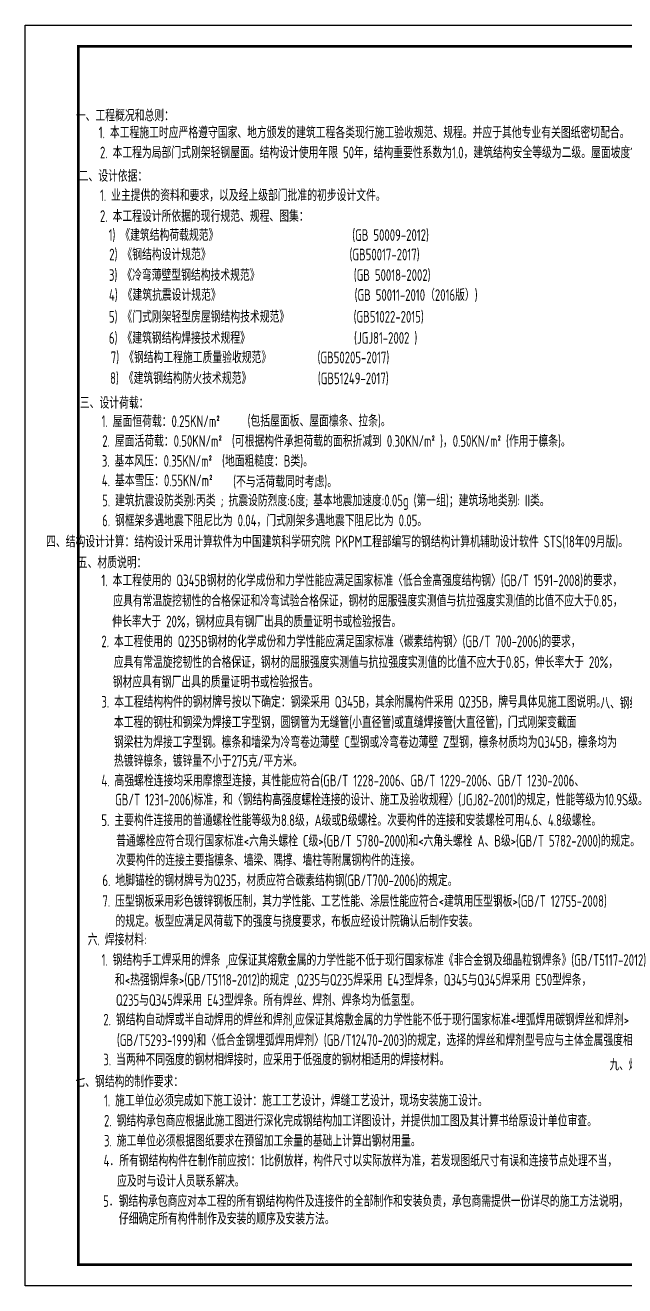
# Model space of a CAD drawing. Extents: x -2331248 to -1198620, y -977263 to -545844.
# Drawn here: x -2171471 to -2143214, y -765608 to -706208 of the extents above; entities that cross this region are included whole.
import ezdxf
from ezdxf.enums import TextEntityAlignment as Align

# ---------------------------------------------------------------- set-up
doc = ezdxf.new("R2010")
doc.units = 0
doc.header["$LTSCALE"] = 1000
doc.header["$MEASUREMENT"] = 0
doc.layers.get('0').update_dxf_attribs({"linetype": 'CONTINUOUS'})
doc.layers.add('PUB_TITLE', color=4, linetype='CONTINUOUS')
doc.styles.add('HZTXT', font='tssdeng.shx', dxfattribs={"width": 0.7, "bigfont": 'tssdchn.shx'})
doc.styles.add('TSSD_REIN', font='Tssdeng.shx', dxfattribs={"width": 0.7, "bigfont": 'hztxt.shx'})

msp = doc.modelspace()

# ---------------------------------------------------------------- linework, layer by layer
at = {"layer": 'PUB_TITLE'}
msp.add_lwpolyline([(-2171470.5, -765608.1), (-2171470.5, -706208.1), (-2087370.5, -706208.1), (-2087370.5, -765608.1)], close=True, dxfattribs=at)
at = {"layer": 'PUB_TITLE', "const_width": 120}
msp.add_lwpolyline([(-2168970.5, -707208.1), (-2088370.5, -707208.1), (-2088370.5, -764608.1), (-2168970.5, -764608.1)], close=True, dxfattribs=at)

# ---------------------------------------------------------------- texts
at = {"width": 0.7}
for s, height, style, p in [('一、工程概况和总则：', 550, 'TSSD_REIN', (-2166774.4, -710434.5, -985.6)), ('二、设计依据：', 550, 'TSSD_REIN', (-2167335.2, -713282.7, -985.6)), ('三、设计荷载：', 550, 'TSSD_REIN', (-2167277.6, -723971.8, -985.6)), ('四、结构设计计算：结构设计采用计算软件为中国建筑科学研究院 PKPM工程部编写的钢结构计算机辅助设计软件 STS(18年09月版)。', 550, 'TSSD_REIN', (-2156773.9, -730535.7, -985.6)), ('五、材质说明：', 550, 'TSSD_REIN', (-2167376.3, -731498.4, -985.6)), ('八、钢结构的施工要求：', 550, 'TSSD_REIN', (-2141830.2, -738117.9, -985.6)), ('九、焊缝要求：', 539.95, 'HZTXT', (-2142347.1, -755162.1, -985.6)), ('七、钢结构的制作要求：', 550, 'TSSD_REIN', (-2166564.7, -755947.8, -985.6))]:
    msp.add_text(s, height=height, dxfattribs=dict(at, style=style)).set_placement(p, align=Align.MIDDLE)
at = {"style": 'TSSD_REIN', "width": 0.7}
for s, p in [('1. 本工程施工时应严格遵守国家、地方颁发的建筑工程各类现行施工验收规范、规程。并应于其他专业有关图纸密切配合。', (-2168005.1, -711538.2, -985.6)), ('2. 本工程为局部门式刚架轻钢屋面。结构设计使用年限 50年，结构重要性系数为1.0，建筑结构安全等级为二级。屋面坡度1：15。', (-2167946.5, -712481.1, -985.6)), ('1. 业主提供的资料和要求，以及经上级部门批准的初步设计文件。', (-2167945.3, -714497, -985.6)), ('2. 本工程设计所依据的现行规范、规程、图集：', (-2167946.5, -715477.1, -985.6)), ('1) 《建筑结构荷载规范》                           (GB 50009-2012)', (-2167542.7, -716371.4, -985.6)), ('2) 《钢结构设计规范》                            (GB50017-2017)', (-2167511.2, -717288.9, -985.6)), ('3) 《冷弯薄壁型钢结构技术规范》                   (GB 50018-2002)', (-2167524.5, -718256.3, -985.6)), ('4) 《建筑抗震设计规范》                           (GB 50011-2010（2016版）)', (-2167524.5, -719196.2, -985.6)), ('5) 《门式刚架轻型房屋钢结构技术规范》             (GB51022-2015)', (-2167524.5, -720221.1, -985.6)), ('6) 《建筑钢结构焊接技术规程》                     (JGJ81-2002 )', (-2167524.5, -721218.8, -985.6)), ('  7) 《钢结构工程施工质量验收规范》    ', (-2167904.9, -722131.9)), ('(GB50205-2017)', (-2157694.8, -722140.5)), (' 8) 《建筑钢结构防火技术规范》    ', (-2167705, -723113)), ('(GB51249-2017)', (-2157680.8, -723125.1)), ('1. 屋面恒荷载：0.25KN/m%%1402%%141', (-2167872.6, -725145.1, -985.6)), ('(包括屋面板、屋面檩条、拉条)。', (-2160989.8, -725124.2)), ('2. 屋面活荷载：0.50KN/m%%1402%%141  (可根据构件承担荷载的面积折减到 0.30KN/m%%1402%%141 )，0.50KN/m%%1402%%141 (作用于檩条)。', (-2167839.6, -726076.7, -985.6)), ('3. 基本风压：0.35KN/m%%1402%%141  (地面粗糙度：B类)。', (-2167858.3, -727013.9, -985.6)), ('4. 基本雪压：0.55KN/m%%1402%%141', (-2167859.5, -727935.1, -985.6)), ('(不与活荷载同时考虑)。', (-2161669.8, -727989.9)), ('5. 建筑抗震设防类别:丙类 ; 抗震设防烈度:6度; 基本地震加速度:0.05g (第一组)；建筑场地类别: II类。', (-2167845.5, -728879.3, -985.6)), ('6. 钢框架多遇地震下阻尼比为 0.04，门式刚架多遇地震下阻尼比为 0.05。', (-2167844.7, -729820.3, -985.6)), ('1. 本工程使用的 Q345B钢材的化学成份和力学性能应满足国家标准〈低合金高强度结构钢〉(GB/T 1591-2008)的要求，', (-2167880.1, -732643, -985.6)), ('应具有常温旋挖韧性的合格保证和冷弯试验合格保证，钢材的屈服强度实测值与抗拉强度实测值的比值不应大于0.85，', (-2167322.8, -733602.3, -985.6)), ('伸长率大于 20%，钢材应具有钢厂出具的质量证明书或检验报告。', (-2167369.3, -734580.2, -985.6)), ('2. 本工程使用的 Q235B钢材的化学成份和力学性能应满足国家标准〈碳素结构钢〉(GB/T 700-2006)的要求，', (-2167880.1, -735518.1, -985.6)), ('应具有常温旋挖韧性的合格保证，钢材的屈服强度实测值与抗拉强度实测值的比值不应大于0.85，伸长率大于 20%，', (-2167295.4, -736495.6, -985.6)), ('钢材应具有钢厂出具的质量证明书或检验报告。', (-2167344.6, -737425.1, -985.6)), ('3. 本工程结构构件的钢材牌号按以下确定：钢梁采用 Q345B，其余附属构件采用 Q235B，牌号具体见施工图说明。', (-2167880.1, -738364.9, -985.6)), ('本工程的钢柱和钢梁为焊接工字型钢，圆钢管为无缝管(小直径管)或直缝焊接管(大直径管)，门式刚架变截面', (-2167289.5, -739327.5, -985.6)), ('钢梁柱为焊接工字型钢。檩条和墙梁为冷弯卷边薄壁 C型钢或冷弯卷边薄壁 Z型钢，檩条材质均为Q345B，檩条均为', (-2167289.5, -740263, -985.6)), ('热镀锌檩条，镀锌量不小于275克/平方米。', (-2167289.5, -741147, -985.6)), ('4. 高强螺栓连接均采用摩擦型连接，其性能应符合(GB/T 1228-2006、GB/T 1229-2006、GB/T 1230-2006、', (-2167881.2, -742077.6, -985.6)), ('GB/T 1231-2006)标准，和〈钢结构高强度螺栓连接的设计、施工及验收规程〉(JGJ82-2001)的规定，性能等级为10.9S级。', (-2167232.1, -742974.5, -985.6)), ('5. 主要构件连接用的普通螺栓性能等级为8.8级，A级或B级螺栓。次要构件的连接和安装螺栓可用4.6、4.8级螺栓。', (-2167881.2, -743943.5, -985.6)), ('普通螺栓应符合现行国家标准<六角头螺栓 C级>(GB/T 5780-2000)和<六角头螺栓 A、B级>(GB/T 5782-2000)的规定。', (-2167181.4, -744914.6, -985.6)), ('次要构件的连接主要指檩条、墙梁、隅撑、墙柱等附属钢构件的连接。', (-2167181.4, -745825.3, -985.6)), ('6. 地脚锚栓的钢材牌号为Q235，材质应符合碳素结构钢(GB/T700-2006)的规定。', (-2167832.6, -746776.7, -985.6)), ('7. 压型钢板采用彩色镀锌钢板压制，其力学性能、工艺性能、涂层性能应符合<建筑用压型钢板>(GB/T 12755-2008)', (-2167832.6, -747752.3, -985.6)), ('的规定。板型应满足风荷载下的强度与挠度要求，布板应经设计院确认后制作安装。', (-2167216.9, -748699.9, -985.6)), (' 六. 焊接材料:', (-2168757.3, -749565.4, 7029.2)), ('1. 钢结构手工焊采用的焊条 ,应保证其熔敷金属的力学性能不低于现行国家标准《非合金钢及细晶粒钢焊条》(GB/T5117-2012)', (-2167873.7, -750530.1, 7029.2)), ('和<热强钢焊条>(GB/T5118-2012)的规定 ,Q235与Q235焊采用 E43型焊条，Q345与Q345焊采用 E50型焊条，', (-2167240.1, -751462.5, 7029.2)), ('Q235与Q345焊采用 E43型焊条。所有焊丝、焊剂、焊条均为低氢型。', (-2167196.8, -752419.9, 7029.2)), ('2. 钢结构自动焊或半自动焊用的焊丝和焊剂,应保证其熔敷金属的力学性能不低于现行国家标准<埋弧焊用碳钢焊丝和焊剂>', (-2167788.1, -753341.7, 7029.2)), ('(GB/T5293-1999)和〈低合金钢埋弧焊用焊剂〉(GB/T12470-2003)的规定，选择的焊丝和焊剂型号应与主体金属强度相匹配。', (-2167148.8, -754307.3, 7029.2)), ('3. 当两种不同强度的钢材相焊接时，应采用于低强度的钢材相适用的焊接材料。', (-2167788.1, -755221.6, 7029.2)), ('1. 施工单位必须完成如下施工设计：施工工艺设计，焊缝工艺设计，现场安装施工设计。', (-2167757.8, -757152.9, -985.6)), ('2. 钢结构承包商应根据此施工图进行深化完成钢结构加工详图设计，并提供加工图及其计算书给原设计单位审查。', (-2167757.8, -758103.4, -985.6)), ('3. 施工单位必须根据图纸要求在预留加工余量的基础上计算出钢材用量。', (-2167757.8, -759046.9, -985.6)), ('4．所有钢结构构件在制作前应按1：1比例放样，构件尺寸以实际放样为准，若发现图纸尺寸有误和连接节点处理不当，', (-2167777.3, -759984)), ('应及时与设计人员联系解决。', (-2167139.9, -760946.6)), ('5．钢结构承包商应对本工程的所有钢结构构件及连接件的全部制作和安装负责，承包商需提供一份详尽的施工方法说明，', (-2167798.5, -761889.3)), ('仔细确定所有构件制作及安装的顺序及安装方法。', (-2167054.3, -762721.5))]:
    msp.add_text(s, height=550, dxfattribs=at).set_placement(p)

doc.saveas('drawing.dxf')
